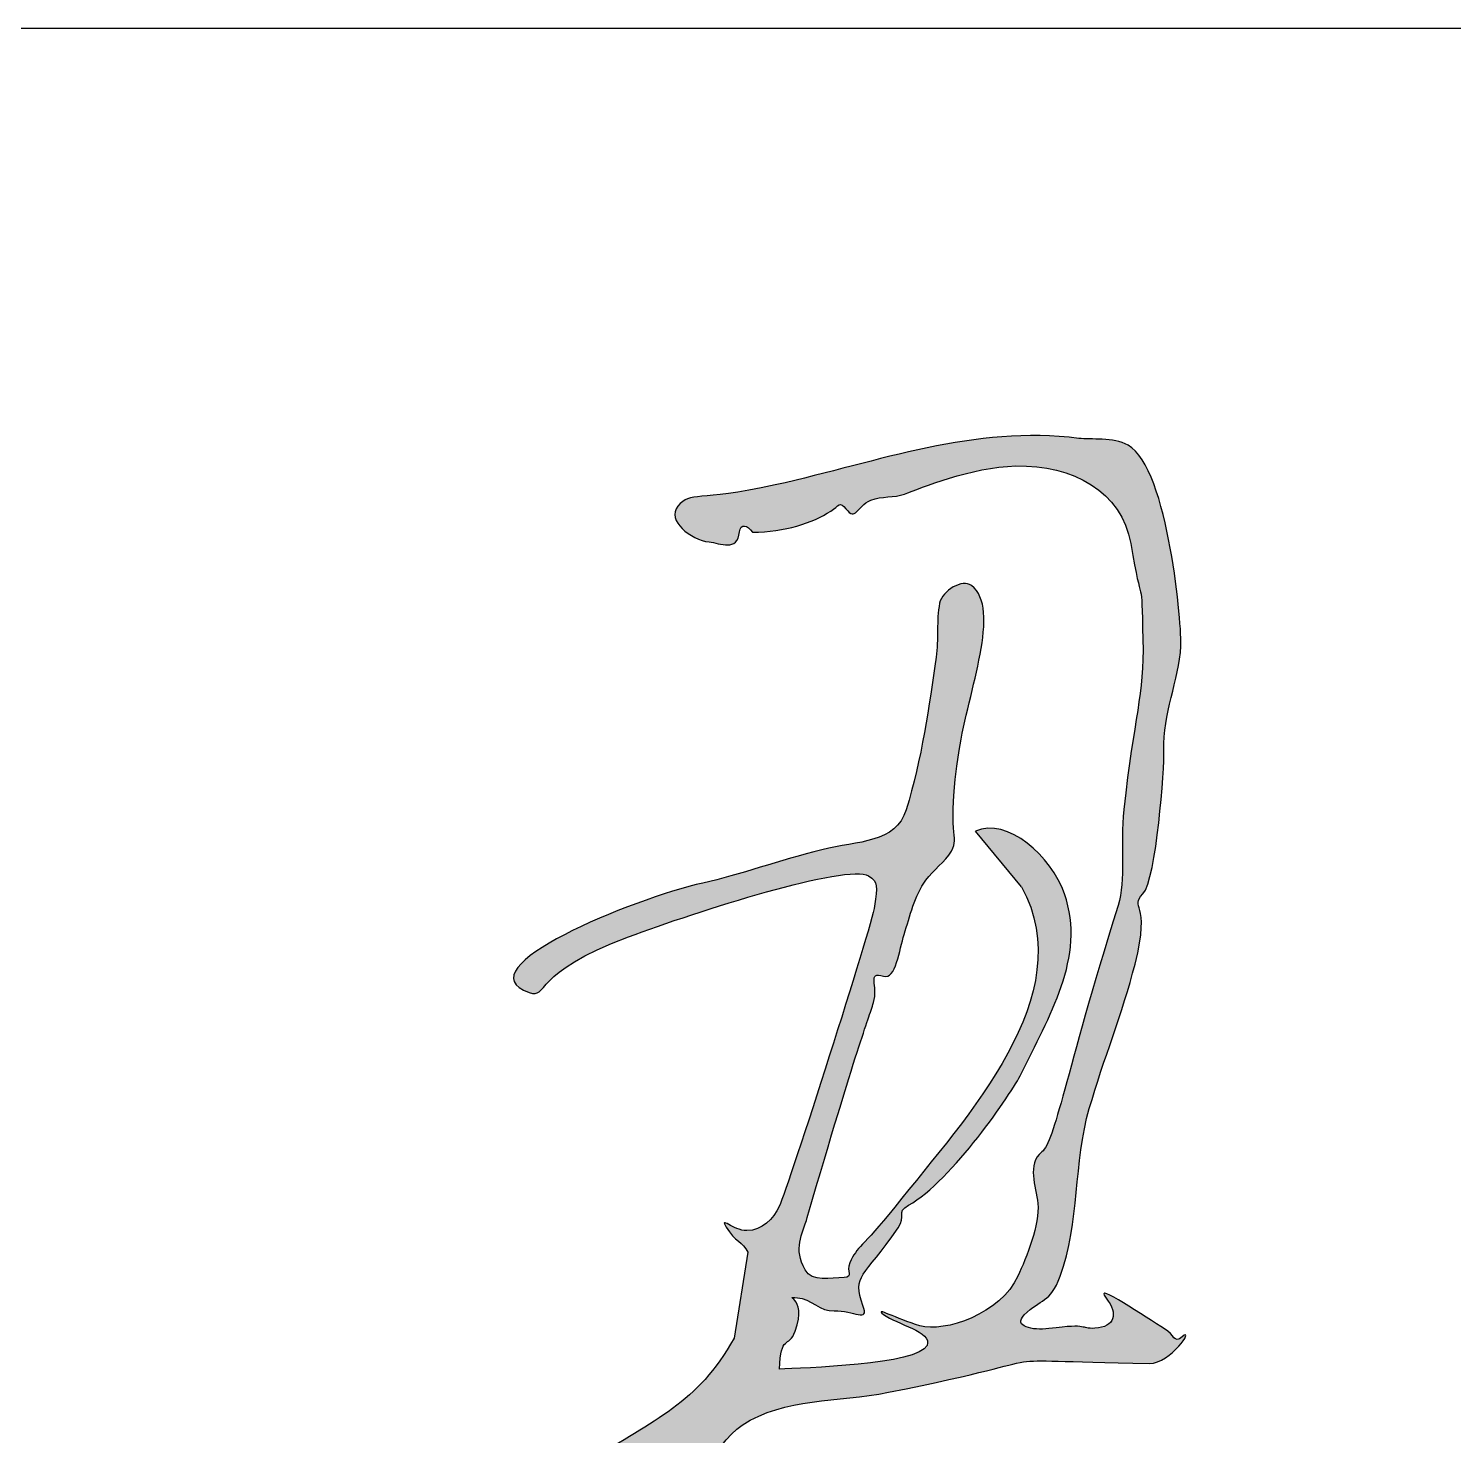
# Model space of a CAD drawing. Header units: millimetres. Extents: x 0 to 420, y 0 to 297.
# Drawn here: x 333.422 to 336.683, y 13.979 to 17.2 of the extents above; entities that cross this region are included whole.
import ezdxf

# ---------------------------------------------------------------- set-up
doc = ezdxf.new("R2010")
doc.units = ezdxf.units.MM

# ---------------------------------------------------------------- blocks, each defined once
blk = doc.blocks.new('tsj')
h = blk.add_hatch(color=256)
edge = h.paths.add_edge_path()
edge.add_spline(control_points=[(4.1445, 1.3976), (4.1615, 1.4282), (4.1339, 1.4202), (4.1588, 1.5824)], knot_values=[0, 0, 0, 0, 1, 1, 1, 1], degree=3, periodic=0)
edge.add_spline(control_points=[(4.1588, 1.5824), (4.1757, 1.6928), (4.2374, 1.8437), (4.1814, 1.8864)], knot_values=[0, 0, 0, 0, 1, 1, 1, 1], degree=3, periodic=0)
edge.add_spline(control_points=[(4.1814, 1.8864), (4.1654, 1.8987), (4.1276, 1.8775), (4.1229, 1.8536)], knot_values=[0, 0, 0, 0, 1, 1, 1, 1], degree=3, periodic=0)
edge.add_spline(control_points=[(4.1229, 1.8536), (4.1167, 1.8219), (4.1212, 1.7867), (4.1165, 1.7547)], knot_values=[0, 0, 0, 0, 1, 1, 1, 1], degree=3, periodic=0)
edge.add_spline(control_points=[(4.1165, 1.7547), (4.1036, 1.666), (4.0902, 1.5661), (4.0614, 1.4736)], knot_values=[0, 0, 0, 0, 1, 1, 1, 1], degree=3, periodic=0)
edge.add_spline(control_points=[(4.0614, 1.4736), (4.0423, 1.412), (3.9732, 1.4164), (3.9065, 1.3999)], knot_values=[0, 0, 0, 0, 1, 1, 1, 1], degree=3, periodic=0)
edge.add_spline(control_points=[(3.9065, 1.3999), (3.8279, 1.3804), (3.7549, 1.3539), (3.6874, 1.3388)], knot_values=[0, 0, 0, 0, 1, 1, 1, 1], degree=3, periodic=0)
edge.add_spline(control_points=[(3.6874, 1.3388), (3.5594, 1.31), (3.2425, 1.1812), (3.3682, 1.1373)], knot_values=[0, 0, 0, 0, 1, 1, 1, 1], degree=3, periodic=0)
edge.add_spline(control_points=[(3.3682, 1.1373), (3.4031, 1.1251), (3.3716, 1.1732), (3.5505, 1.2398)], knot_values=[0, 0, 0, 0, 1, 1, 1, 1], degree=3, periodic=0)
edge.add_spline(control_points=[(3.5505, 1.2398), (3.6768, 1.2868), (3.9537, 1.3756), (3.9922, 1.3519)], knot_values=[0, 0, 0, 0, 1, 1, 1, 1], degree=3, periodic=0)
edge.add_spline(control_points=[(3.9922, 1.3519), (4.0104, 1.3407), (4.0084, 1.3331), (4.0034, 1.2965)], knot_values=[0, 0, 0, 0, 1, 1, 1, 1], degree=3, periodic=0)
edge.add_spline(control_points=[(4.0034, 1.2965), (3.9999, 1.2718), (3.9274, 1.041), (3.8764, 0.8852)], knot_values=[0, 0, 0, 0, 0.681225, 0.681225, 0.681225, 0.681225], degree=3, periodic=0)
edge.add_line((3.8764, 0.8852), (3.9264, 0.8824))
edge.add_spline(control_points=[(3.9264, 0.8824), (3.9793, 1.0583), (3.9931, 1.0915), (4.0013, 1.1187)], knot_values=[0.198244, 0.198244, 0.198244, 0.198244, 1, 1, 1, 1], degree=3, periodic=0)
edge.add_spline(control_points=[(4.0013, 1.1187), (4.0106, 1.1497), (3.989, 1.1774), (4.0197, 1.1672)], knot_values=[0, 0, 0, 0, 1, 1, 1, 1], degree=3, periodic=0)
edge.add_spline(control_points=[(4.0197, 1.1672), (4.0424, 1.1597), (4.0489, 1.2168), (4.0577, 1.2442)], knot_values=[0, 0, 0, 0, 1, 1, 1, 1], degree=3, periodic=0)
edge.add_spline(control_points=[(4.0577, 1.2442), (4.0685, 1.2782), (4.0764, 1.3148), (4.0976, 1.3443)], knot_values=[0, 0, 0, 0, 1, 1, 1, 1], degree=3, periodic=0)
edge.add_spline(control_points=[(4.0976, 1.3443), (4.111, 1.3629), (4.133, 1.3769), (4.1445, 1.3976)], knot_values=[0, 0, 0, 0, 1, 1, 1, 1], degree=3, periodic=0)
edge = h.paths.add_edge_path()
edge.add_spline(control_points=[(4.4968, 1.3186), (4.522, 1.3461), (4.5365, 1.5515), (4.5355, 1.5832)], knot_values=[0, 0, 0, 0, 1, 1, 1, 1], degree=3, periodic=0)
edge.add_spline(control_points=[(4.5355, 1.5832), (4.5334, 1.6491), (4.5627, 1.7116), (4.5668, 1.7745)], knot_values=[0, 0, 0, 0, 1, 1, 1, 1], degree=3, periodic=0)
edge.add_spline(control_points=[(4.5668, 1.7745), (4.5688, 1.8049), (4.5449, 2.1025), (4.4695, 2.1445)], knot_values=[0, 0, 0, 0, 1, 1, 1, 1], degree=3, periodic=0)
edge.add_spline(control_points=[(4.4695, 2.1445), (4.4421, 2.1598), (4.401, 2.1542), (4.3791, 2.157)], knot_values=[0, 0, 0, 0, 1, 1, 1, 1], degree=3, periodic=0)
edge.add_spline(control_points=[(4.3791, 2.157), (4.1859, 2.1817), (4.0147, 2.1146), (3.8204, 2.0714)], knot_values=[0, 0, 0, 0, 1, 1, 1, 1], degree=3, periodic=0)
edge.add_spline(control_points=[(3.8204, 2.0714), (3.6747, 2.039), (3.6662, 2.0612), (3.6415, 2.0322)], knot_values=[0, 0, 0, 0, 1, 1, 1, 1], degree=3, periodic=0)
edge.add_spline(control_points=[(3.6415, 2.0322), (3.6193, 2.006), (3.6655, 1.9702), (3.6988, 1.9665)], knot_values=[0, 0, 0, 0, 1, 1, 1, 1], degree=3, periodic=0)
edge.add_spline(control_points=[(3.6988, 1.9665), (3.7194, 1.9642), (3.7507, 1.9479), (3.7549, 1.985)], knot_values=[0, 0, 0, 0, 1, 1, 1, 1], degree=3, periodic=0)
edge.add_spline(control_points=[(3.7549, 1.985), (3.7567, 2.0008), (3.7699, 1.9976), (3.7786, 1.9844)], knot_values=[0, 0, 0, 0, 1, 1, 1, 1], degree=3, periodic=0)
edge.add_spline(control_points=[(3.7786, 1.9844), (3.8387, 1.9844), (3.8888, 2.0016), (3.9227, 2.0231)], knot_values=[0, 0, 0, 0, 1, 1, 1, 1], degree=3, periodic=0)
edge.add_spline(control_points=[(3.9227, 2.0231), (3.9384, 2.033), (3.939, 2.042), (3.9505, 2.0275)], knot_values=[0, 0, 0, 0, 1, 1, 1, 1], degree=3, periodic=0)
edge.add_spline(control_points=[(3.9505, 2.0275), (3.9696, 2.0033), (3.9684, 2.0313), (3.9967, 2.0432)], knot_values=[0, 0, 0, 0, 1, 1, 1, 1], degree=3, periodic=0)
edge.add_spline(control_points=[(3.9967, 2.0432), (4.0163, 2.0515), (4.0391, 2.0471), (4.0584, 2.0545)], knot_values=[0, 0, 0, 0, 1, 1, 1, 1], degree=3, periodic=0)
edge.add_spline(control_points=[(4.0584, 2.0545), (4.0875, 2.0656), (4.1814, 2.1045), (4.2632, 2.1063)], knot_values=[0, 0, 0, 0, 1, 1, 1, 1], degree=3, periodic=0)
edge.add_spline(control_points=[(4.2632, 2.1063), (4.3673, 2.1086), (4.4585, 2.0591), (4.4744, 1.9633)], knot_values=[0, 0, 0, 0, 1, 1, 1, 1], degree=3, periodic=0)
edge.add_spline(control_points=[(4.4744, 1.9633), (4.4958, 1.8347), (4.4941, 1.9148), (4.4969, 1.7867)], knot_values=[0, 0, 0, 0, 1, 1, 1, 1], degree=3, periodic=0)
edge.add_spline(control_points=[(4.4969, 1.7867), (4.4993, 1.6821), (4.4806, 1.6486), (4.4617, 1.4738)], knot_values=[0, 0, 0, 0, 1, 1, 1, 1], degree=3, periodic=0)
edge.add_spline(control_points=[(4.4617, 1.4738), (4.4546, 1.4074), (4.4661, 1.3449), (4.4513, 1.2977)], knot_values=[0, 0, 0, 0, 1, 1, 1, 1], degree=3, periodic=0)
edge.add_spline(control_points=[(4.4513, 1.2977), (4.3668, 1.028), (4.3426, 0.9037), (4.3218, 0.8599)], knot_values=[0, 0, 0, 0, 0.849878, 0.849878, 0.849878, 0.849878], degree=3, periodic=0)
edge.add_line((4.3218, 0.8599), (4.3841, 0.8564))
edge.add_spline(control_points=[(4.3841, 0.8564), (4.3875, 0.8793), (4.3919, 0.9019), (4.3983, 0.924)], knot_values=[0.778185, 0.778185, 0.778185, 0.778185, 1, 1, 1, 1], degree=3, periodic=0)
edge.add_spline(control_points=[(4.3983, 0.924), (4.4243, 1.0134), (4.4593, 1.0995), (4.4824, 1.1896)], knot_values=[0, 0, 0, 0, 1, 1, 1, 1], degree=3, periodic=0)
edge.add_spline(control_points=[(4.4824, 1.1896), (4.5131, 1.3094), (4.4709, 1.2905), (4.4968, 1.3186)], knot_values=[0, 0, 0, 0, 1, 1, 1, 1], degree=3, periodic=0)
h = blk.add_hatch(color=256)
edge = h.paths.add_edge_path()
edge.add_spline(control_points=[(4.2729, 0.9876), (4.3229, 1.092), (4.3933, 1.2016), (4.3527, 1.3188)], knot_values=[0, 0, 0, 0, 1, 1, 1, 1], degree=3, periodic=0)
edge.add_spline(control_points=[(4.3527, 1.3188), (4.3287, 1.3881), (4.2476, 1.4605), (4.1887, 1.4343)], knot_values=[0, 0, 0, 0, 1, 1, 1, 1], degree=3, periodic=0)
edge.add_line((4.1887, 1.4343), (4.2737, 1.332))
edge.add_spline(control_points=[(4.2737, 1.332), (4.3566, 1.1783), (4.2557, 1.0145), (4.1431, 0.8701)], knot_values=[0, 0, 0, 0, 0.763921, 0.763921, 0.763921, 0.763921], degree=3, periodic=0)
edge.add_line((4.1431, 0.8701), (4.1902, 0.8674))
edge.add_spline(control_points=[(4.1902, 0.8674), (4.2314, 0.9193), (4.2647, 0.9705), (4.2729, 0.9876)], knot_values=[0.488901, 0.488901, 0.488901, 0.488901, 1, 1, 1, 1], degree=3, periodic=0)
h = blk.add_hatch(color=256)
edge = h.paths.add_edge_path()
edge.add_spline(control_points=[(3.8573, 0.5142), (3.8816, 0.5808), (3.8304, 0.5773), (3.8613, 0.5757)], knot_values=[0, 0, 0, 0, 1, 1, 1, 1], degree=3, periodic=0)
edge.add_spline(control_points=[(3.8613, 0.5757), (3.8856, 0.5744), (3.9041, 0.5496), (3.929, 0.5514)], knot_values=[0, 0, 0, 0, 1, 1, 1, 1], degree=3, periodic=0)
edge.add_spline(control_points=[(3.929, 0.5514), (3.9643, 0.5539), (3.9939, 0.5279), (3.982, 0.5612)], knot_values=[0, 0, 0, 0, 1, 1, 1, 1], degree=3, periodic=0)
edge.add_spline(control_points=[(3.982, 0.5612), (3.9615, 0.6186), (3.9824, 0.611), (4.0468, 0.7042)], knot_values=[0, 0, 0, 0, 1, 1, 1, 1], degree=3, periodic=0)
edge.add_spline(control_points=[(4.0468, 0.7042), (4.0626, 0.727), (4.0417, 0.7322), (4.0659, 0.7459)], knot_values=[0, 0, 0, 0, 1, 1, 1, 1], degree=3, periodic=0)
edge.add_spline(control_points=[(4.0659, 0.7459), (4.1044, 0.7675), (4.1509, 0.8178), (4.1902, 0.8674)], knot_values=[0, 0, 0, 0, 0.488901, 0.488901, 0.488901, 0.488901], degree=3, periodic=0)
edge.add_line((4.1902, 0.8674), (4.1431, 0.8701))
edge.add_spline(control_points=[(4.1431, 0.8701), (4.1084, 0.8254), (4.0725, 0.7827), (4.0405, 0.7426)], knot_values=[0.763921, 0.763921, 0.763921, 0.763921, 1, 1, 1, 1], degree=3, periodic=0)
edge.add_spline(control_points=[(4.0405, 0.7426), (3.979, 0.6654), (3.9719, 0.672), (3.9576, 0.6396)], knot_values=[0, 0, 0, 0, 1, 1, 1, 1], degree=3, periodic=0)
edge.add_spline(control_points=[(3.9576, 0.6396), (3.9505, 0.6234), (3.9649, 0.6138), (3.9473, 0.6131)], knot_values=[0, 0, 0, 0, 1, 1, 1, 1], degree=3, periodic=0)
edge.add_spline(control_points=[(3.9473, 0.6131), (3.9223, 0.6121), (3.8887, 0.604), (3.8755, 0.6271)], knot_values=[0, 0, 0, 0, 1, 1, 1, 1], degree=3, periodic=0)
edge.add_spline(control_points=[(3.8755, 0.6271), (3.8534, 0.6659), (3.8704, 0.6918), (3.8796, 0.7236)], knot_values=[0, 0, 0, 0, 1, 1, 1, 1], degree=3, periodic=0)
edge.add_spline(control_points=[(3.8796, 0.7236), (3.8979, 0.7866), (3.9134, 0.8389), (3.9264, 0.8824)], knot_values=[0, 0, 0, 0, 0.198244, 0.198244, 0.198244, 0.198244], degree=3, periodic=0)
edge.add_line((3.9264, 0.8824), (3.8764, 0.8852))
edge.add_spline(control_points=[(3.8764, 0.8852), (3.8526, 0.8123), (3.8334, 0.7558), (3.8283, 0.7445)], knot_values=[0.681225, 0.681225, 0.681225, 0.681225, 1, 1, 1, 1], degree=3, periodic=0)
edge.add_spline(control_points=[(3.8283, 0.7445), (3.8172, 0.7202), (3.7964, 0.6991), (3.7684, 0.6991)], knot_values=[0, 0, 0, 0, 1, 1, 1, 1], degree=3, periodic=0)
edge.add_spline(control_points=[(3.7684, 0.6991), (3.743, 0.6991), (3.7173, 0.7274), (3.7303, 0.7055)], knot_values=[0, 0, 0, 0, 1, 1, 1, 1], degree=3, periodic=0)
edge.add_spline(control_points=[(3.7303, 0.7055), (3.746, 0.6792), (3.7614, 0.6782), (3.7702, 0.6595)], knot_values=[0, 0, 0, 0, 1, 1, 1, 1], degree=3, periodic=0)
edge.add_line((3.7702, 0.6595), (3.7448, 0.5013))
edge.add_spline(control_points=[(3.7448, 0.5013), (3.7228, 0.462), (3.6999, 0.4326), (3.6749, 0.4082)], knot_values=[0, 0, 0, 0, 0.322763, 0.322763, 0.322763, 0.322763], degree=3, periodic=0)
edge.add_line((3.6749, 0.4082), (3.7798, 0.3528))
edge.add_spline(control_points=[(3.7798, 0.3528), (3.855, 0.3912), (3.9413, 0.384), (4.0291, 0.4016)], knot_values=[0.083192, 0.083192, 0.083192, 0.083192, 1, 1, 1, 1], degree=3, periodic=0)
edge.add_spline(control_points=[(4.0291, 0.4016), (4.3922, 0.4744), (4.167, 0.46), (4.5088, 0.4548)], knot_values=[0, 0, 0, 0, 1, 1, 1, 1], degree=3, periodic=0)
edge.add_spline(control_points=[(4.5088, 0.4548), (4.5483, 0.4542), (4.5929, 0.5231), (4.5694, 0.5039)], knot_values=[0, 0, 0, 0, 1, 1, 1, 1], degree=3, periodic=0)
edge.add_spline(control_points=[(4.5694, 0.5039), (4.5526, 0.4902), (4.5557, 0.508), (4.5369, 0.5187)], knot_values=[0, 0, 0, 0, 1, 1, 1, 1], degree=3, periodic=0)
edge.add_spline(control_points=[(4.5369, 0.5187), (4.5043, 0.5372), (4.4034, 0.6086), (4.4293, 0.575)], knot_values=[0, 0, 0, 0, 1, 1, 1, 1], degree=3, periodic=0)
edge.add_spline(control_points=[(4.4293, 0.575), (4.4519, 0.5457), (4.4454, 0.5218), (4.4085, 0.5195)], knot_values=[0, 0, 0, 0, 1, 1, 1, 1], degree=3, periodic=0)
edge.add_spline(control_points=[(4.4085, 0.5195), (4.3793, 0.5178), (4.4008, 0.5289), (4.3238, 0.5189)], knot_values=[0, 0, 0, 0, 1, 1, 1, 1], degree=3, periodic=0)
edge.add_spline(control_points=[(4.3238, 0.5189), (4.2939, 0.5151), (4.2575, 0.5226), (4.2787, 0.544)], knot_values=[0, 0, 0, 0, 1, 1, 1, 1], degree=3, periodic=0)
edge.add_spline(control_points=[(4.2787, 0.544), (4.3089, 0.5746), (4.3262, 0.565), (4.3447, 0.6151)], knot_values=[0, 0, 0, 0, 1, 1, 1, 1], degree=3, periodic=0)
edge.add_spline(control_points=[(4.3447, 0.6151), (4.373, 0.6921), (4.3722, 0.776), (4.3841, 0.8564)], knot_values=[0, 0, 0, 0, 0.778185, 0.778185, 0.778185, 0.778185], degree=3, periodic=0)
edge.add_line((4.3841, 0.8564), (4.3218, 0.8599))
edge.add_spline(control_points=[(4.3218, 0.8599), (4.3181, 0.8522), (4.3146, 0.847), (4.3108, 0.8439)], knot_values=[0.849878, 0.849878, 0.849878, 0.849878, 1, 1, 1, 1], degree=3, periodic=0)
edge.add_spline(control_points=[(4.3108, 0.8439), (4.2828, 0.8213), (4.3003, 0.7813), (4.3037, 0.7491)], knot_values=[0, 0, 0, 0, 1, 1, 1, 1], degree=3, periodic=0)
edge.add_spline(control_points=[(4.3037, 0.7491), (4.3075, 0.7116), (4.2825, 0.6491), (4.2671, 0.6154)], knot_values=[0, 0, 0, 0, 1, 1, 1, 1], degree=3, periodic=0)
edge.add_spline(control_points=[(4.2671, 0.6154), (4.2355, 0.5464), (4.1324, 0.5107), (4.0864, 0.5242)], knot_values=[0, 0, 0, 0, 1, 1, 1, 1], degree=3, periodic=0)
edge.add_spline(control_points=[(4.0864, 0.5242), (4.0438, 0.5367), (4.0008, 0.5602), (4.0198, 0.5451)], knot_values=[0, 0, 0, 0, 1, 1, 1, 1], degree=3, periodic=0)
edge.add_spline(control_points=[(4.0198, 0.5451), (4.0439, 0.526), (4.1104, 0.5137), (4.0998, 0.488)], knot_values=[0, 0, 0, 0, 1, 1, 1, 1], degree=3, periodic=0)
edge.add_spline(control_points=[(4.0998, 0.488), (4.085, 0.4519), (3.8673, 0.4465), (3.8287, 0.4441)], knot_values=[0, 0, 0, 0, 1, 1, 1, 1], degree=3, periodic=0)
edge.add_spline(control_points=[(3.8287, 0.4441), (3.8304, 0.5101), (3.8453, 0.4812), (3.8573, 0.5142)], knot_values=[0, 0, 0, 0, 1, 1, 1, 1], degree=3, periodic=0)
h = blk.add_hatch(color=256)
edge = h.paths.add_edge_path()
edge.add_spline(control_points=[(3.6189, 0.1133), (3.6555, 0.1912), (3.7067, 0.307), (3.7596, 0.3412)], knot_values=[0, 0, 0, 0, 1, 1, 1, 1], degree=3, periodic=0)
edge.add_spline(control_points=[(3.7596, 0.3412), (3.7662, 0.3455), (3.7729, 0.3494), (3.7798, 0.3528)], knot_values=[0, 0, 0, 0, 0.083192, 0.083192, 0.083192, 0.083192], degree=3, periodic=0)
edge.add_line((3.7798, 0.3528), (3.6749, 0.4082))
edge.add_spline(control_points=[(3.6749, 0.4082), (3.6224, 0.357), (3.5607, 0.3278), (3.479, 0.2746)], knot_values=[0.322763, 0.322763, 0.322763, 0.322763, 1, 1, 1, 1], degree=3, periodic=0)
edge.add_spline(control_points=[(3.479, 0.2746), (3.4424, 0.2508), (3.4148, 0.2246), (3.3778, 0.2067)], knot_values=[0, 0, 0, 0, 1, 1, 1, 1], degree=3, periodic=0)
edge.add_spline(control_points=[(3.3778, 0.2067), (3.3498, 0.1932), (3.288, 0.1609), (3.3087, 0.145)], knot_values=[0, 0, 0, 0, 1, 1, 1, 1], degree=3, periodic=0)
edge.add_spline(control_points=[(3.3087, 0.145), (3.3348, 0.125), (3.3254, 0.1369), (3.3581, 0.1413)], knot_values=[0, 0, 0, 0, 1, 1, 1, 1], degree=3, periodic=0)
edge.add_spline(control_points=[(3.3581, 0.1413), (3.3947, 0.1462), (3.4277, 0.1657), (3.4585, 0.1837)], knot_values=[0, 0, 0, 0, 1, 1, 1, 1], degree=3, periodic=0)
edge.add_spline(control_points=[(3.4585, 0.1837), (3.4918, 0.2031), (3.5438, 0.2608), (3.5873, 0.2462)], knot_values=[0, 0, 0, 0, 1, 1, 1, 1], degree=3, periodic=0)
edge.add_spline(control_points=[(3.5873, 0.2462), (3.6136, 0.2375), (3.6006, 0.232), (3.596, 0.2047)], knot_values=[0, 0, 0, 0, 1, 1, 1, 1], degree=3, periodic=0)
edge.add_spline(control_points=[(3.596, 0.2047), (3.5857, 0.1438), (3.5556, 0.0915), (3.5297, 0.0343)], knot_values=[0, 0, 0, 0, 1, 1, 1, 1], degree=3, periodic=0)
edge.add_spline(control_points=[(3.5297, 0.0343), (3.5169, 0.0061), (3.5181, 0.0003), (3.4929, -0.1138)], knot_values=[0, 0, 0, 0, 1, 1, 1, 1], degree=3, periodic=0)
edge.add_spline(control_points=[(3.4929, -0.1138), (3.4883, -0.1348), (3.4679, -0.145), (3.4543, -0.1604)], knot_values=[0, 0, 0, 0, 1, 1, 1, 1], degree=3, periodic=0)
edge.add_line((3.4543, -0.1604), (3.4012, -0.2965))
edge.add_spline(control_points=[(3.4012, -0.2965), (3.4106, -0.2746), (3.4364, -0.2623), (3.437, -0.2861)], knot_values=[0, 0, 0, 0, 1, 1, 1, 1], degree=3, periodic=0)
edge.add_line((3.437, -0.2861), (3.5784, 0.032))
edge.add_spline(control_points=[(3.5784, 0.032), (3.5882, 0.0602), (3.5884, 0.0485), (3.6189, 0.1133)], knot_values=[0, 0, 0, 0, 1, 1, 1, 1], degree=3, periodic=0)
edge = h.paths.add_edge_path()
edge.add_spline(control_points=[(4.1884, -0.0958), (4.2463, -0.0643), (4.2562, -0.0762), (4.3763, -0.0406)], knot_values=[0, 0, 0, 0, 1, 1, 1, 1], degree=3, periodic=0)
edge.add_spline(control_points=[(4.3763, -0.0406), (4.4687, -0.0132), (4.7544, 0.0813), (4.8372, -0.0274)], knot_values=[0, 0, 0, 0, 1, 1, 1, 1], degree=3, periodic=0)
edge.add_spline(control_points=[(4.8372, -0.0274), (4.8985, -0.1078), (4.8763, -0.2207), (4.8685, -0.3061)], knot_values=[0, 0, 0, 0, 1, 1, 1, 1], degree=3, periodic=0)
edge.add_spline(control_points=[(4.8685, -0.3061), (4.8644, -0.3525), (4.6904, -0.9245), (4.6431, -0.9713)], knot_values=[0, 0, 0, 0, 1, 1, 1, 1], degree=3, periodic=0)
edge.add_spline(control_points=[(4.6431, -0.9713), (4.5928, -1.0211), (4.4712, -0.9837), (4.4, -1.0001)], knot_values=[0, 0, 0, 0, 1, 1, 1, 1], degree=3, periodic=0)
edge.add_spline(control_points=[(4.4, -1.0001), (4.3721, -1.0065), (4.3735, -1.0093), (4.3571, -1.0327)], knot_values=[0, 0, 0, 0, 1, 1, 1, 1], degree=3, periodic=0)
edge.add_spline(control_points=[(4.3571, -1.0327), (4.3386, -1.0589), (4.4107, -1.0922), (4.4501, -1.102)], knot_values=[0, 0, 0, 0, 1, 1, 1, 1], degree=3, periodic=0)
edge.add_spline(control_points=[(4.4501, -1.102), (4.513, -1.1175), (4.5755, -1.0934), (4.6386, -1.0994)], knot_values=[0, 0, 0, 0, 1, 1, 1, 1], degree=3, periodic=0)
edge.add_spline(control_points=[(4.6386, -1.0994), (4.6911, -1.1044), (4.773, -1.1206), (4.7922, -1.0738)], knot_values=[0, 0, 0, 0, 1, 1, 1, 1], degree=3, periodic=0)
edge.add_spline(control_points=[(4.7922, -1.0738), (4.8024, -1.049), (4.7994, -1.0069), (4.7776, -1.0016)], knot_values=[0, 0, 0, 0, 1, 1, 1, 1], degree=3, periodic=0)
edge.add_spline(control_points=[(4.7776, -1.0016), (4.7063, -0.9843), (4.7202, -0.9999), (4.7262, -0.9587)], knot_values=[0, 0, 0, 0, 1, 1, 1, 1], degree=3, periodic=0)
edge.add_spline(control_points=[(4.7262, -0.9587), (4.7317, -0.9219), (4.8133, -0.6627), (4.8276, -0.626)], knot_values=[0, 0, 0, 0, 1, 1, 1, 1], degree=3, periodic=0)
edge.add_spline(control_points=[(4.8276, -0.626), (4.8634, -0.534), (4.9086, -0.4437), (4.9325, -0.3507)], knot_values=[0, 0, 0, 0, 1, 1, 1, 1], degree=3, periodic=0)
edge.add_spline(control_points=[(4.9325, -0.3507), (4.9714, -0.1997), (4.9564, 0.03), (4.8189, 0.0742)], knot_values=[0, 0, 0, 0, 1, 1, 1, 1], degree=3, periodic=0)
edge.add_spline(control_points=[(4.8189, 0.0742), (4.7168, 0.1071), (4.6122, 0.0779), (4.5075, 0.0588)], knot_values=[0, 0, 0, 0, 1, 1, 1, 1], degree=3, periodic=0)
edge.add_spline(control_points=[(4.5075, 0.0588), (4.3874, 0.0369), (4.27, 0.0051), (4.1615, -0.041)], knot_values=[0, 0, 0, 0, 1, 1, 1, 1], degree=3, periodic=0)
edge.add_spline(control_points=[(4.1615, -0.041), (4.1177, -0.0596), (4.0345, -0.0715), (4.0388, -0.1152)], knot_values=[0, 0, 0, 0, 1, 1, 1, 1], degree=3, periodic=0)
edge.add_spline(control_points=[(4.0388, -0.1152), (4.0408, -0.1355), (4.0849, -0.1333), (4.109, -0.1278)], knot_values=[0, 0, 0, 0, 1, 1, 1, 1], degree=3, periodic=0)
edge.add_spline(control_points=[(4.109, -0.1278), (4.1369, -0.1214), (4.1627, -0.1098), (4.1884, -0.0958)], knot_values=[0, 0, 0, 0, 1, 1, 1, 1], degree=3, periodic=0)
for p, q in [((4.2737, 1.332), (4.1887, 1.4343)), ((3.7702, 0.6595), (3.7448, 0.5013))]:
    blk.add_line(p, q)
for points in [[(4.3791, 2.157), (4.1859, 2.1817), (4.0147, 2.1146), (3.8204, 2.0714)], [(4.4695, 2.1445), (4.4421, 2.1598), (4.401, 2.1542), (4.3791, 2.157)], [(4.5668, 1.7745), (4.5688, 1.8049), (4.5449, 2.1025), (4.4695, 2.1445)], [(4.0584, 2.0545), (4.0875, 2.0656), (4.1814, 2.1045), (4.2632, 2.1063)], [(4.2632, 2.1063), (4.3673, 2.1086), (4.4585, 2.0591), (4.4744, 1.9633)], [(3.8204, 2.0714), (3.6747, 2.039), (3.6662, 2.0612), (3.6415, 2.0322)], [(3.9967, 2.0432), (4.0163, 2.0515), (4.0391, 2.0471), (4.0584, 2.0545)], [(3.6415, 2.0322), (3.6193, 2.006), (3.6655, 1.9702), (3.6988, 1.9665)], [(3.7786, 1.9844), (3.8387, 1.9844), (3.8888, 2.0016), (3.9227, 2.0231)], [(3.9227, 2.0231), (3.9384, 2.033), (3.939, 2.042), (3.9505, 2.0275)], [(3.9505, 2.0275), (3.9696, 2.0033), (3.9684, 2.0313), (3.9967, 2.0432)], [(3.7549, 1.985), (3.7567, 2.0008), (3.7699, 1.9976), (3.7786, 1.9844)], [(3.6988, 1.9665), (3.7194, 1.9642), (3.7507, 1.9479), (3.7549, 1.985)], [(4.4744, 1.9633), (4.4958, 1.8347), (4.4941, 1.9148), (4.4969, 1.7867)], [(4.1814, 1.8864), (4.1654, 1.8987), (4.1276, 1.8775), (4.1229, 1.8536)], [(4.1588, 1.5824), (4.1757, 1.6928), (4.2374, 1.8437), (4.1814, 1.8864)], [(4.1229, 1.8536), (4.1167, 1.8219), (4.1212, 1.7867), (4.1165, 1.7547)], [(4.4969, 1.7867), (4.4993, 1.6821), (4.4806, 1.6486), (4.4617, 1.4738)], [(4.5355, 1.5832), (4.5334, 1.6491), (4.5627, 1.7116), (4.5668, 1.7745)], [(4.1165, 1.7547), (4.1036, 1.666), (4.0902, 1.5661), (4.0614, 1.4736)], [(4.1445, 1.3976), (4.1615, 1.4282), (4.1339, 1.4202), (4.1588, 1.5824)], [(4.4968, 1.3186), (4.522, 1.3461), (4.5365, 1.5515), (4.5355, 1.5832)], [(4.0614, 1.4736), (4.0423, 1.412), (3.9732, 1.4164), (3.9065, 1.3999)], [(4.4617, 1.4738), (4.4546, 1.4074), (4.4661, 1.3449), (4.4513, 1.2977)], [(4.3527, 1.3188), (4.3287, 1.3881), (4.2476, 1.4605), (4.1887, 1.4343)], [(3.9065, 1.3999), (3.8279, 1.3804), (3.7549, 1.3539), (3.6874, 1.3388)], [(4.0976, 1.3443), (4.111, 1.3629), (4.133, 1.3769), (4.1445, 1.3976)], [(3.5505, 1.2398), (3.6768, 1.2868), (3.9537, 1.3756), (3.9922, 1.3519)], [(3.6874, 1.3388), (3.5594, 1.31), (3.2425, 1.1812), (3.3682, 1.1373)], [(3.9922, 1.3519), (4.0104, 1.3407), (4.0084, 1.3331), (4.0034, 1.2965)], [(4.0577, 1.2442), (4.0685, 1.2782), (4.0764, 1.3148), (4.0976, 1.3443)], [(4.2737, 1.332), (4.3822, 1.1308), (4.1758, 0.9123), (4.0405, 0.7426)], [(4.2729, 0.9876), (4.3229, 1.092), (4.3933, 1.2016), (4.3527, 1.3188)], [(4.4824, 1.1896), (4.5131, 1.3094), (4.4709, 1.2905), (4.4968, 1.3186)], [(4.0034, 1.2965), (3.9984, 1.2602), (3.8444, 0.7799), (3.8283, 0.7445)], [(4.4513, 1.2977), (4.3519, 0.9804), (4.3359, 0.8643), (4.3108, 0.8439)], [(3.3682, 1.1373), (3.4031, 1.1251), (3.3716, 1.1732), (3.5505, 1.2398)], [(4.0197, 1.1672), (4.0424, 1.1597), (4.0489, 1.2168), (4.0577, 1.2442)], [(4.3983, 0.924), (4.4243, 1.0134), (4.4593, 1.0995), (4.4824, 1.1896)], [(4.0013, 1.1187), (4.0106, 1.1497), (3.989, 1.1774), (4.0197, 1.1672)], [(3.8796, 0.7236), (3.9721, 1.0416), (3.9911, 1.0847), (4.0013, 1.1187)], [(4.0659, 0.7459), (4.1447, 0.7902), (4.2569, 0.9541), (4.2729, 0.9876)], [(4.3447, 0.6151), (4.3811, 0.7141), (4.3694, 0.8244), (4.3983, 0.924)], [(4.3108, 0.8439), (4.2828, 0.8213), (4.3003, 0.7813), (4.3037, 0.7491)], [(3.8283, 0.7445), (3.8172, 0.7202), (3.7964, 0.6991), (3.7684, 0.6991)], [(4.0405, 0.7426), (3.979, 0.6654), (3.9719, 0.672), (3.9576, 0.6396)], [(4.0468, 0.7042), (4.0626, 0.727), (4.0417, 0.7322), (4.0659, 0.7459)], [(4.3037, 0.7491), (4.3075, 0.7116), (4.2825, 0.6491), (4.2671, 0.6154)], [(3.7684, 0.6991), (3.743, 0.6991), (3.7173, 0.7274), (3.7303, 0.7055)], [(3.8755, 0.6271), (3.8534, 0.6659), (3.8704, 0.6918), (3.8796, 0.7236)], [(3.7303, 0.7055), (3.746, 0.6792), (3.7614, 0.6782), (3.7702, 0.6595)], [(3.982, 0.5612), (3.9615, 0.6186), (3.9824, 0.611), (4.0468, 0.7042)], [(3.9576, 0.6396), (3.9505, 0.6234), (3.9649, 0.6138), (3.9473, 0.6131)], [(3.9473, 0.6131), (3.9223, 0.6121), (3.8887, 0.604), (3.8755, 0.6271)], [(4.2671, 0.6154), (4.2355, 0.5464), (4.1324, 0.5107), (4.0864, 0.5242)], [(4.2787, 0.544), (4.3089, 0.5746), (4.3262, 0.565), (4.3447, 0.6151)], [(4.5369, 0.5187), (4.5043, 0.5372), (4.4034, 0.6086), (4.4293, 0.575)], [(3.8573, 0.5142), (3.8816, 0.5808), (3.8304, 0.5773), (3.8613, 0.5757)], [(3.8613, 0.5757), (3.8856, 0.5744), (3.9041, 0.5496), (3.929, 0.5514)], [(3.929, 0.5514), (3.9643, 0.5539), (3.9939, 0.5279), (3.982, 0.5612)], [(4.0864, 0.5242), (4.0438, 0.5367), (4.0008, 0.5602), (4.0198, 0.5451)], [(4.4293, 0.575), (4.4519, 0.5457), (4.4454, 0.5218), (4.4085, 0.5195)], [(4.0198, 0.5451), (4.0439, 0.526), (4.1104, 0.5137), (4.0998, 0.488)], [(4.3238, 0.5189), (4.2939, 0.5151), (4.2575, 0.5226), (4.2787, 0.544)], [(4.4085, 0.5195), (4.3793, 0.5178), (4.4008, 0.5289), (4.3238, 0.5189)], [(3.7448, 0.5013), (3.6766, 0.3794), (3.5997, 0.3532), (3.479, 0.2746)], [(3.8287, 0.4441), (3.8304, 0.5101), (3.8453, 0.4812), (3.8573, 0.5142)], [(4.5088, 0.4548), (4.5483, 0.4542), (4.5929, 0.5231), (4.5694, 0.5039)], [(4.5694, 0.5039), (4.5526, 0.4902), (4.5557, 0.508), (4.5369, 0.5187)], [(4.0998, 0.488), (4.085, 0.4519), (3.8673, 0.4465), (3.8287, 0.4441)], [(4.0291, 0.4016), (4.3922, 0.4744), (4.167, 0.46), (4.5088, 0.4548)], [(3.7596, 0.3412), (3.8393, 0.3927), (3.9334, 0.3824), (4.0291, 0.4016)], [(3.6189, 0.1133), (3.6555, 0.1912), (3.7067, 0.307), (3.7596, 0.3412)]]:
    blk.add_open_spline(points, degree=3)

msp = doc.modelspace()

# ---------------------------------------------------------------- linework, layer by layer
msp.add_line((410, 17.2), (125, 17.2))

# ---------------------------------------------------------------- block references
at = {"xscale": 1.244160000000022, "yscale": 1.244160000000022, "zscale": 1.244160000000022}
msp.add_blockref('tsj', (330.3778, 13.5779), dxfattribs=at)

doc.saveas('drawing.dxf')
